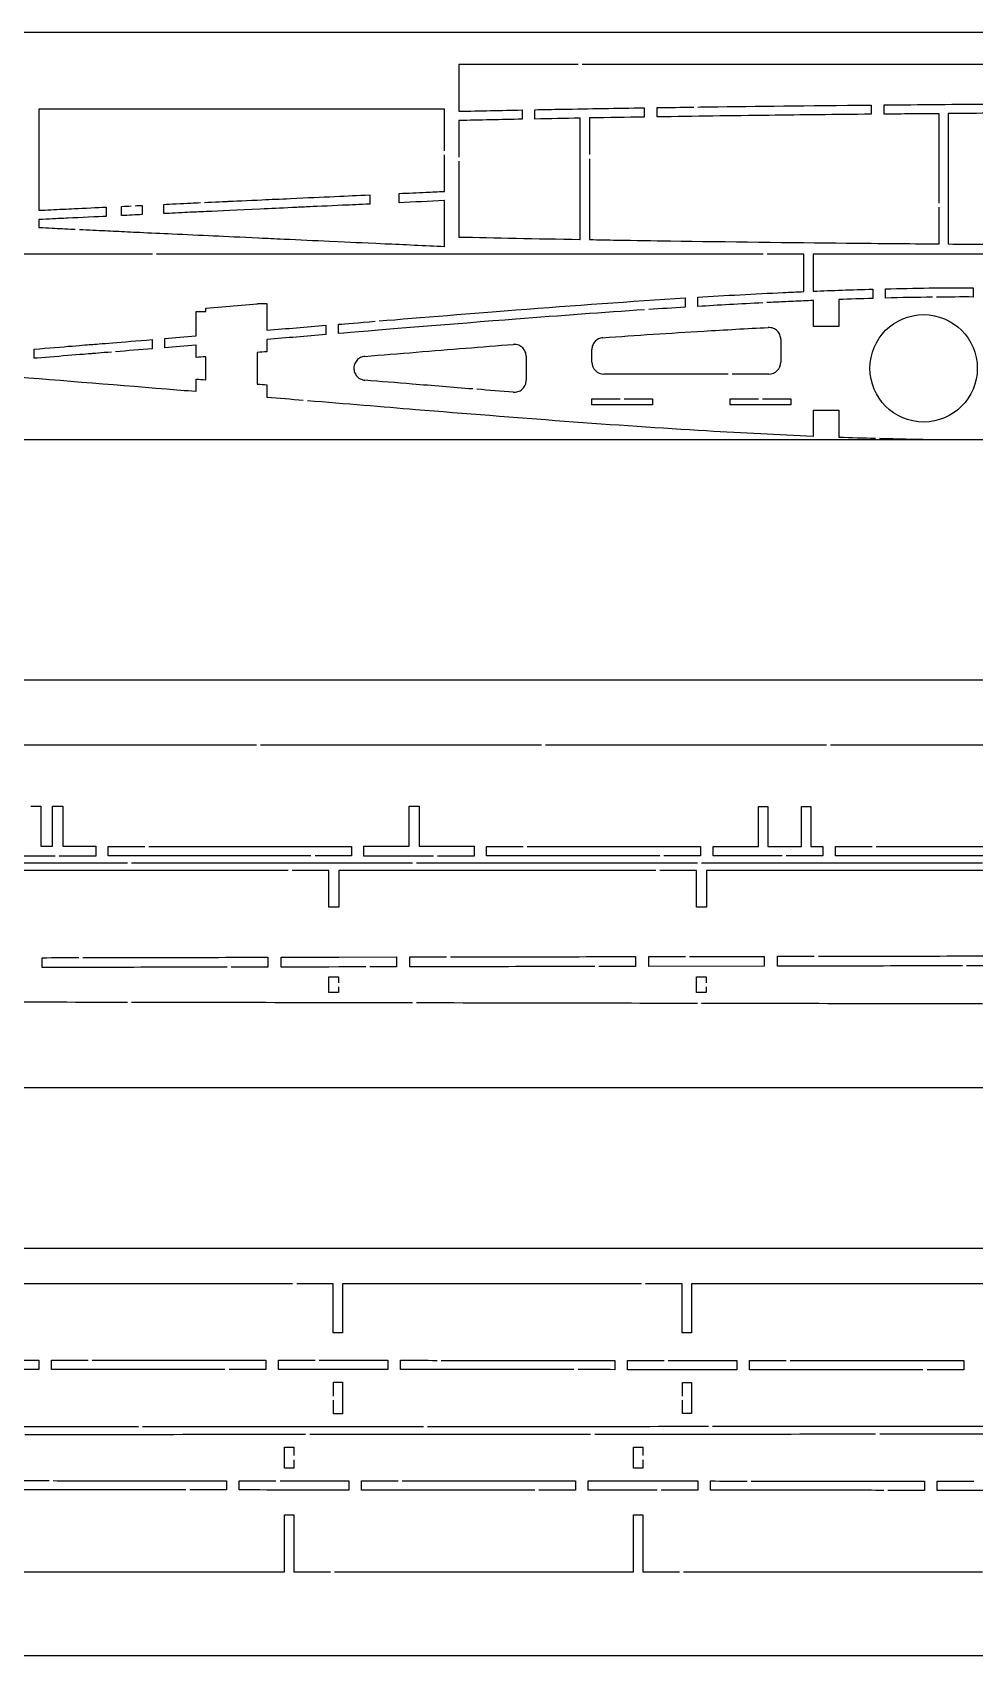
# Model space of a CAD drawing. Header units: millimetres. Extents: x -769 to 745, y -600 to 149.
# Drawn here: x -292 to -60.6, y -600.4 to -201.8 of the extents above; entities that cross this region are included whole.
import ezdxf

# ---------------------------------------------------------------- set-up
doc = ezdxf.new("R2010")
doc.units = ezdxf.units.MM
doc.header["$MEASUREMENT"] = 0
doc.layers.add('90X10', color=1, linetype='Continuous')

msp = doc.modelspace()

# ---------------------------------------------------------------- linework, layer by layer
for p, q in [((-187.25, -209.65), (-187.25, -221.13)), ((-157.95, -209.65), (-187.25, -209.65)), ((-7.95, -209.65), (-156.95, -209.65)), ((-190.81, -220.64), (-290.44, -220.64)), ((-290.44, -220.64), (-290.44, -245.45)), ((-190.81, -230.81), (-190.81, -220.64)), ((-171.71, -220.81), (-171.71, -223.09)), ((-168.59, -223.03), (-168.59, -220.75)), ((-157.47, -252.61), (-157.47, -222.82)), ((-155.2, -222.78), (-155.2, -231.78)), ((-141.7, -220.28), (-141.7, -222.55)), ((-138.57, -222.51), (-138.57, -220.23)), ((-85.95, -219.59), (-85.95, -221.86)), ((-82.82, -221.84), (-82.82, -219.57)), ((-69.32, -243.71), (-69.32, -221.72)), ((-67.05, -221.7), (-67.05, -253.73)), ((-187.25, -223.41), (-187.25, -232.41)), ((-190.81, -240.81), (-190.81, -231.81)), ((-187.25, -233.41), (-187.25, -252.02)), ((-155.2, -232.78), (-155.2, -252.65)), ((-209.12, -241.66), (-209.12, -243.92)), ((-201.9, -243.59), (-201.9, -241.32)), ((-190.81, -254.32), (-190.81, -243.08)), ((-273.91, -244.67), (-273.91, -246.94)), ((-270.12, -246.76), (-270.12, -244.49)), ((-265.04, -244.24), (-265.04, -246.51)), ((-259.72, -246.26), (-259.72, -243.99)), ((-69.32, -253.71), (-69.32, -244.71)), ((-290.44, -247.72), (-290.44, -249.68)), ((-262.53, -256.21), (-310.77, -256.21)), ((-112.53, -256.21), (-261.53, -256.21)), ((-102.53, -256.21), (-111.53, -256.21)), ((-102.53, -265.42), (-102.53, -256.21)), ((-48.94, -256.21), (-100.25, -256.21)), ((-100.25, -256.21), (-100.25, -265.32)), ((-131.64, -266.98), (-131.64, -269.25)), ((-128.53, -269.07), (-128.53, -266.78)), ((-85.56, -264.81), (-85.56, -267.1)), ((-82.45, -267.01), (-82.45, -264.74)), ((-60.91, -264.48), (-60.91, -266.75)), ((-251.78, -276.32), (-251.78, -270.31)), ((-251.78, -270.31), (-249.4, -270.31)), ((-249.4, -269.48), (-236.7, -268.43)), ((-249.4, -270.31), (-249.4, -269.48)), ((-236.7, -268.43), (-236.7, -268.31)), ((-236.7, -268.31), (-234.42, -268.31)), ((-234.42, -268.31), (-234.42, -274.9)), ((-100.15, -273.96), (-100.15, -267.61)), ((-93.9, -267.36), (-93.9, -273.96)), ((-219.92, -273.7), (-219.92, -275.99)), ((-216.8, -275.72), (-216.8, -273.45)), ((-93.9, -273.96), (-100.15, -273.96)), ((-262.57, -277.2), (-262.57, -279.47)), ((-259.46, -279.23), (-259.46, -276.94)), ((-251.78, -281.61), (-251.78, -278.6)), ((-234.42, -277.18), (-234.42, -280.19)), ((-108.18, -277.18), (-108.18, -282.74)), ((-291.54, -281.81), (-291.54, -279.55)), ((-249.4, -287.09), (-249.4, -281.42)), ((-236.8, -280.39), (-236.8, -288.12)), ((-170.71, -281.32), (-170.71, -287.19)), ((-154.59, -282.74), (-154.59, -279.67)), ((-251.78, -289.91), (-251.78, -286.9)), ((-121.12, -285.68), (-151.65, -285.68)), ((-111.12, -285.68), (-120.12, -285.68)), ((-234.42, -288.32), (-234.42, -291.33)), ((-154.59, -293.26), (-154.59, -291.8)), ((-154.59, -291.8), (-147.65, -291.8)), ((-139.71, -293.26), (-154.59, -293.26)), ((-146.65, -291.8), (-139.71, -291.8)), ((-139.71, -291.8), (-139.71, -293.26)), ((-120.59, -293.26), (-120.59, -291.8)), ((-120.59, -291.8), (-113.65, -291.8)), ((-105.71, -293.26), (-120.59, -293.26)), ((-112.65, -291.8), (-105.71, -291.8)), ((-105.71, -291.8), (-105.71, -293.26)), ((-100.15, -300.91), (-100.15, -294.56)), ((-100.15, -294.56), (-93.9, -294.56)), ((-93.9, -294.56), (-93.9, -301.15)), ((-236.96, -376.8), (-305.96, -376.8)), ((-166.96, -376.8), (-235.96, -376.8)), ((-96.96, -376.8), (-165.96, -376.8)), ((-26.96, -376.8), (-95.96, -376.8)), ((-292.4, -391.8), (-289.9, -391.8)), ((-289.9, -391.8), (-289.9, -401.61)), ((-287.02, -401.61), (-287.02, -391.8)), ((-287.02, -391.8), (-284.52, -391.8)), ((-284.52, -391.8), (-284.52, -401.61)), ((-199.46, -401.61), (-199.46, -391.8)), ((-199.46, -391.8), (-196.96, -391.8)), ((-196.96, -391.8), (-196.96, -401.61)), ((-113.63, -401.73), (-113.63, -391.92)), ((-113.63, -391.92), (-111.37, -391.92)), ((-111.37, -391.92), (-111.37, -401.73)), ((-103.07, -401.73), (-103.07, -391.92)), ((-103.07, -391.92), (-100.81, -391.92)), ((-100.81, -391.92), (-100.81, -401.73)), ((-289.9, -401.61), (-287.02, -401.61)), ((-284.52, -401.61), (-276.4, -401.61)), ((-276.4, -401.61), (-276.4, -404.12)), ((-273.4, -404), (-273.4, -401.73)), ((-213.58, -401.73), (-213.58, -404)), ((-210.58, -404.12), (-210.58, -401.61)), ((-210.58, -401.61), (-199.46, -401.61)), ((-196.96, -401.61), (-183.46, -401.61)), ((-183.46, -401.61), (-183.46, -404.12)), ((-180.46, -404), (-180.46, -401.73)), ((-127.87, -401.73), (-127.87, -404)), ((-124.75, -404), (-124.75, -401.73)), ((-124.75, -401.73), (-113.63, -401.73)), ((-111.37, -401.73), (-103.07, -401.73)), ((-100.81, -401.73), (-97.87, -401.73)), ((-97.87, -401.73), (-97.87, -404)), ((-94.75, -404), (-94.75, -401.73)), ((-286.4, -404.12), (-303.52, -404.12)), ((-276.4, -404.12), (-285.4, -404.12)), ((-193.46, -404.12), (-210.58, -404.12)), ((-183.46, -404.12), (-192.46, -404.12)), ((-107.87, -404), (-124.75, -404)), ((-97.87, -404), (-106.87, -404)), ((-229.17, -407.62), (-307.06, -407.62)), ((-219.17, -407.62), (-228.17, -407.62)), ((-219.17, -416.62), (-219.17, -407.62)), ((-138.87, -407.62), (-216.76, -407.62)), ((-216.76, -407.62), (-216.76, -416.62)), ((-128.87, -407.62), (-137.87, -407.62)), ((-128.87, -416.62), (-128.87, -407.62)), ((-48.56, -407.62), (-126.46, -407.62)), ((-126.46, -407.62), (-126.46, -416.62)), ((-216.76, -416.62), (-219.17, -416.62)), ((-126.46, -416.62), (-128.87, -416.62)), ((-289.57, -431.43), (-289.57, -429.02)), ((-234.15, -428.91), (-234.15, -431.33)), ((-230.87, -428.91), (-219.22, -428.89)), ((-230.87, -431.33), (-230.87, -428.91)), ((-219.22, -428.89), (-216.71, -428.88)), ((-216.71, -428.88), (-202.55, -428.85)), ((-202.55, -428.85), (-202.55, -431.28)), ((-199.27, -431.27), (-199.27, -428.85)), ((-143.85, -428.75), (-143.85, -431.17)), ((-140.57, -431.17), (-140.57, -428.74)), ((-112.24, -428.69), (-112.24, -431.12)), ((-108.96, -431.11), (-108.96, -428.68)), ((-219.22, -431.31), (-230.87, -431.33)), ((-216.71, -431.3), (-219.22, -431.31)), ((-219.16, -437.61), (-219.16, -433.73)), ((-219.16, -433.73), (-216.77, -433.73)), ((-216.77, -433.73), (-216.77, -435.17)), ((-210.13, -431.29), (-216.71, -431.3)), ((-202.55, -431.28), (-209.13, -431.29)), ((-112.24, -431.12), (-140.57, -431.17)), ((-128.86, -437.61), (-128.86, -433.73)), ((-128.86, -433.73), (-126.47, -433.73)), ((-126.47, -433.73), (-126.47, -435.17)), ((-216.77, -437.61), (-219.16, -437.61)), ((-216.77, -436.17), (-216.77, -437.61)), ((-126.47, -437.61), (-128.86, -437.61)), ((-126.47, -436.17), (-126.47, -437.61)), ((-228.08, -509.13), (-303.89, -509.13)), ((-218.08, -509.13), (-227.08, -509.13)), ((-218.08, -521.13), (-218.08, -509.13)), ((-142.37, -509.13), (-215.79, -509.13)), ((-215.79, -509.13), (-215.79, -521.13)), ((-132.37, -509.13), (-141.37, -509.13)), ((-132.37, -521.13), (-132.37, -509.13)), ((-56.65, -509.13), (-130.08, -509.13)), ((-130.08, -509.13), (-130.08, -521.13)), ((-215.79, -521.13), (-218.08, -521.13)), ((-130.08, -521.13), (-132.37, -521.13)), ((-290.4, -527.87), (-290.4, -530.14)), ((-287.28, -530.14), (-287.28, -527.87)), ((-234.69, -527.9), (-234.69, -530.16)), ((-231.57, -530.17), (-231.57, -527.9)), ((-231.57, -527.9), (-222.57, -527.9)), ((-204.69, -530.18), (-231.57, -530.17)), ((-221.57, -527.9), (-204.69, -527.91)), ((-204.69, -527.91), (-204.69, -530.18)), ((-201.57, -530.18), (-201.57, -527.91)), ((-148.97, -527.94), (-148.97, -530.21)), ((-145.85, -530.21), (-145.85, -527.94)), ((-118.97, -527.95), (-118.97, -530.22)), ((-115.85, -530.22), (-115.85, -527.95)), ((-63.26, -527.97), (-63.26, -530.24)), ((-218.07, -536.68), (-218.07, -533.3)), ((-218.07, -533.3), (-215.81, -533.3)), ((-215.81, -533.3), (-215.81, -541.05)), ((-132.35, -536.68), (-132.35, -533.34)), ((-132.35, -533.34), (-130.09, -533.34)), ((-130.09, -533.34), (-130.09, -541.01)), ((-218.07, -541.05), (-218.07, -537.68)), ((-132.35, -541.01), (-132.35, -537.68)), ((-215.81, -541.05), (-218.07, -541.05)), ((-130.09, -541.01), (-132.35, -541.01)), ((-230.06, -554.37), (-230.06, -549.28)), ((-230.06, -549.28), (-227.79, -549.28)), ((-227.79, -549.28), (-227.79, -551.32)), ((-144.34, -554.41), (-144.34, -549.23)), ((-144.34, -549.23), (-142.08, -549.23)), ((-142.08, -549.23), (-142.08, -551.32)), ((-227.79, -552.32), (-227.79, -554.37)), ((-142.08, -552.32), (-142.08, -554.42)), ((-244.29, -557.49), (-244.29, -559.76)), ((-241.17, -559.76), (-241.17, -557.49)), ((-227.79, -554.37), (-230.06, -554.37)), ((-214.29, -557.51), (-214.29, -559.78)), ((-211.17, -559.78), (-211.17, -557.51)), ((-158.58, -557.54), (-158.58, -559.8)), ((-155.46, -559.81), (-155.46, -557.54)), ((-142.08, -554.42), (-144.34, -554.41)), ((-128.58, -557.55), (-128.58, -559.82)), ((-125.46, -559.82), (-125.46, -557.55)), ((-72.87, -557.58), (-72.87, -559.85)), ((-69.75, -559.85), (-69.75, -557.58)), ((-69.75, -557.58), (-60.75, -557.59)), ((-42.87, -559.87), (-69.75, -559.85)), ((-230.06, -579.88), (-230.06, -565.88)), ((-230.06, -565.88), (-227.79, -565.88)), ((-227.79, -565.88), (-227.79, -579.88)), ((-144.35, -579.88), (-144.35, -565.88)), ((-144.35, -565.88), (-142.07, -565.88)), ((-142.07, -565.88), (-142.07, -579.88)), ((-303.5, -579.88), (-230.06, -579.88)), ((-227.79, -579.88), (-218.79, -579.88)), ((-217.79, -579.88), (-144.35, -579.88)), ((-142.07, -579.88), (-133.07, -579.88)), ((-132.07, -579.88), (-58.63, -579.88))]:
    msp.add_line(p, q)
msp.add_circle((-73.1, -284.26), 13.19)
for centre, start, end in [((-151.65, -282.74), 180, 270), ((-111.12, -282.74), 270, 0)]:
    msp.add_arc(centre, 2.94, start, end)
for points, knots in [([(-187.25, -221.13), (-187.23, -221.13), (-187.21, -221.13), (-187.18, -221.13), (-182.14, -221.02), (-176.82, -220.91), (-171.71, -220.81)], [0.043807, 0.043807, 0.043807, 0.043807, 0.049914, 0.049914, 0.049914, 1.556686, 1.556686, 1.556686, 1.556686]), ([(-171.71, -223.09), (-176.84, -223.19), (-182.21, -223.3), (-187.19, -223.41), (-187.21, -223.41), (-187.23, -223.41), (-187.25, -223.41)], [0.00588, 0.00588, 0.00588, 0.00588, 1.542179, 1.542179, 1.542179, 1.548225, 1.548225, 1.548225, 1.548225]), ([(-168.59, -220.75), (-166.39, -220.71), (-164.2, -220.66), (-161.99, -220.62), (-155.1, -220.5), (-148.45, -220.38), (-141.7, -220.28)], [0.005884, 0.005884, 0.005884, 0.005884, 0.666785, 0.666785, 0.666785, 2.734863, 2.734863, 2.734863, 2.734863]), ([(-157.47, -222.82), (-157.49, -222.82), (-157.51, -222.82), (-157.53, -222.82), (-161.24, -222.89), (-164.87, -222.95), (-168.59, -223.03)], [1.590123, 1.590123, 1.590123, 1.590123, 1.596292, 1.596292, 1.596292, 2.721684, 2.721684, 2.721684, 2.721684]), ([(-141.7, -222.55), (-146.13, -222.62), (-150.49, -222.69), (-154.94, -222.77), (-155.01, -222.77), (-155.08, -222.77), (-155.14, -222.78), (-155.16, -222.78), (-155.18, -222.78), (-155.2, -222.78)], [0.005908, 0.005908, 0.005908, 0.005908, 1.336946, 1.336946, 1.336946, 1.356959, 1.356959, 1.356959, 1.362843, 1.362843, 1.362843, 1.362843]), ([(-85.95, -221.86), (-94.77, -221.95), (-103.11, -222.04), (-111.04, -222.13), (-115.51, -222.19), (-120.21, -222.25), (-124.86, -222.31), (-129.44, -222.37), (-133.98, -222.44), (-138.57, -222.51)], [0.005945, 0.005945, 0.005945, 0.005945, 2.654655, 2.654655, 2.654655, 4.148987, 4.148987, 4.148987, 5.623789, 5.623789, 5.623789, 5.623789]), ([(-128.57, -220.09), (-127.7, -220.08), (-126.82, -220.06), (-125.95, -220.05), (-113.62, -219.89), (-102.19, -219.75), (-85.95, -219.59)], [1.006583, 1.006583, 1.006583, 1.006583, 1.26983, 1.26983, 1.26983, 4.971004, 4.971004, 4.971004, 4.971004]), ([(-82.82, -219.57), (-78.63, -219.53), (-73.96, -219.49), (-69.55, -219.45), (-65, -219.41), (-60.45, -219.37), (-55.93, -219.34)], [0.005943, 0.005943, 0.005943, 0.005943, 1.262949, 1.262949, 1.262949, 2.556047, 2.556047, 2.556047, 2.556047]), ([(-69.32, -221.72), (-69.34, -221.72), (-69.36, -221.72), (-69.38, -221.72), (-71.69, -221.74), (-73.9, -221.76), (-76.09, -221.78), (-78.34, -221.8), (-80.56, -221.82), (-82.82, -221.84)], [1.354824, 1.354824, 1.354824, 1.354824, 1.361049, 1.361049, 1.361049, 2.073585, 2.073585, 2.073585, 2.807178, 2.807178, 2.807178, 2.807178]), ([(-55.93, -221.61), (-59.63, -221.64), (-63.35, -221.67), (-66.99, -221.7), (-67.01, -221.7), (-67.03, -221.7), (-67.05, -221.7)], [0.005953, 0.005953, 0.005953, 0.005953, 1.117405, 1.117405, 1.117405, 1.123458, 1.123458, 1.123458, 1.123458]), ([(-249.73, -243.53), (-247.63, -243.43), (-244.2, -243.27), (-243.81, -243.25), (-243.27, -243.23), (-238.57, -243.01), (-235.66, -242.87), (-233.24, -242.76), (-231.36, -242.68), (-228.58, -242.55), (-224.23, -242.35), (-221.21, -242.21), (-217.79, -242.05), (-214.19, -241.89), (-212.4, -241.81), (-209.12, -241.66)], [0.427014, 0.427014, 0.427014, 0.427014, 0.615832, 0.615832, 0.615832, 0.875543, 0.875543, 0.875543, 1.091597, 1.091597, 1.091597, 1.429485, 1.429485, 1.429485, 1.785201, 1.785201, 1.785201, 1.785201]), ([(-201.9, -241.32), (-199.74, -241.22), (-197.4, -241.11), (-195.3, -241.02), (-193.88, -240.95), (-192.34, -240.88), (-190.87, -240.81), (-190.85, -240.81), (-190.83, -240.81), (-190.81, -240.81)], [0.005724, 0.005724, 0.005724, 0.005724, 0.652582, 0.652582, 0.652582, 1.08782, 1.08782, 1.08782, 1.093453, 1.093453, 1.093453, 1.093453]), ([(-190.81, -243.08), (-190.83, -243.08), (-190.85, -243.08), (-190.87, -243.08), (-194.47, -243.25), (-198.46, -243.43), (-201.9, -243.59)], [0.205884, 0.205884, 0.205884, 0.205884, 0.211806, 0.211806, 0.211806, 1.229338, 1.229338, 1.229338, 1.229338]), ([(-290.44, -245.45), (-290.42, -245.45), (-290.4, -245.45), (-290.38, -245.45), (-289.38, -245.4), (-288.48, -245.36), (-287.48, -245.31), (-285.52, -245.22), (-283.57, -245.13), (-281.61, -245.04), (-279.32, -244.93), (-275.97, -244.77), (-273.91, -244.67)], [0.135577, 0.135577, 0.135577, 0.135577, 0.142612, 0.142612, 0.142612, 0.479689, 0.479689, 0.479689, 1.138993, 1.138993, 1.138993, 1.912356, 1.912356, 1.912356, 1.912356]), ([(-273.91, -246.94), (-275.69, -247.02), (-280.5, -247.25), (-283.18, -247.38), (-284.58, -247.45), (-286.11, -247.52), (-287.04, -247.56), (-288.05, -247.61), (-289.17, -247.66), (-290.39, -247.72), (-290.41, -247.72), (-290.43, -247.72), (-290.44, -247.72)], [0.005608, 0.005608, 0.005608, 0.005608, 0.517325, 0.517325, 0.517325, 0.784456, 0.784456, 0.784456, 1.078217, 1.078217, 1.078217, 1.082802, 1.082802, 1.082802, 1.082802]), ([(-259.72, -243.99), (-258.35, -243.93), (-255.1, -243.77), (-253.05, -243.68), (-252.25, -243.64), (-251.63, -243.61), (-250.73, -243.57)], [0.0314379, 0.0314379, 0.0314379, 0.0314379, 0.2908691, 0.2908691, 0.2908691, 0.3932359, 0.3932359, 0.3932359, 0.3932359]), ([(-209.12, -243.92), (-211.66, -244.04), (-213.45, -244.12), (-215.83, -244.23), (-218.78, -244.36), (-223.6, -244.58), (-224.16, -244.61), (-225.63, -244.68), (-226.61, -244.72), (-228.14, -244.79), (-231.23, -244.94), (-233.28, -245.03), (-236.06, -245.16), (-241.64, -245.42), (-245.84, -245.61), (-249.19, -245.77), (-251.52, -245.88), (-251.93, -245.89), (-253.87, -245.98), (-255.65, -246.07), (-258.18, -246.19), (-259.72, -246.26)], [0.033228, 0.033228, 0.033228, 0.033228, 0.816047, 0.816047, 0.816047, 1.785006, 1.785006, 1.785006, 4.360491, 4.360491, 4.360491, 9.555169, 9.555169, 9.555169, 19.987827, 19.987827, 19.987827, 27.231739, 27.231739, 27.231739, 33.915556, 33.915556, 33.915556, 33.915556]), ([(-290.44, -249.68), (-290.43, -249.68), (-290.41, -249.68), (-290.39, -249.68), (-290.36, -249.68), (-290.34, -249.68), (-290.31, -249.68), (-289.27, -249.73), (-288.16, -249.78), (-287.17, -249.83), (-285.5, -249.91), (-284.08, -249.97), (-281.66, -250.09), (-281.59, -250.09), (-281.52, -250.09), (-281.45, -250.1)], [0.1287058, 0.1287058, 0.1287058, 0.1287058, 0.1344294, 0.1344294, 0.1344294, 0.142105, 0.142105, 0.142105, 0.454718, 0.454718, 0.454718, 0.9859998, 0.9859998, 0.9859998, 1.001039, 1.001039, 1.001039, 1.001039]), ([(-280.46, -250.15), (-279.32, -250.2), (-278.13, -250.26), (-277.12, -250.3), (-274.89, -250.41), (-273.33, -250.49), (-271.47, -250.58), (-269.6, -250.67), (-267.73, -250.76), (-265.62, -250.86), (-263.26, -250.97), (-260.15, -251.12), (-257.7, -251.23), (-254.29, -251.39), (-250.89, -251.55), (-247.48, -251.71), (-244.35, -251.85), (-240.88, -252.01), (-236.38, -252.22), (-234.18, -252.33), (-232.83, -252.39), (-230.16, -252.51), (-226.44, -252.68), (-222.72, -252.86), (-218.99, -253.03), (-213.05, -253.3), (-212.13, -253.34), (-205.38, -253.65), (-201.08, -253.84), (-195.3, -254.11), (-190.87, -254.32), (-190.85, -254.32), (-190.83, -254.32), (-190.81, -254.32)], [1.070607, 1.070607, 1.070607, 1.070607, 1.301467, 1.301467, 1.301467, 1.812396, 1.812396, 1.812396, 2.326647, 2.326647, 2.326647, 2.901744, 2.901744, 2.901744, 3.698789, 3.698789, 3.698789, 4.432351, 4.432351, 4.432351, 4.791629, 4.791629, 4.791629, 5.292665, 5.292665, 5.292665, 6.093351, 6.093351, 6.093351, 6.602263, 6.602263, 6.602263, 6.604669, 6.604669, 6.604669, 6.604669]), ([(-187.25, -252.02), (-187.23, -252.02), (-187.21, -252.02), (-187.19, -252.02), (-178.71, -252.2), (-168.14, -252.42), (-157.53, -252.61), (-157.51, -252.61), (-157.49, -252.61), (-157.47, -252.61)], [0.043954, 0.043954, 0.043954, 0.043954, 0.049769, 0.049769, 0.049769, 2.569226, 2.569226, 2.569226, 2.574059, 2.574059, 2.574059, 2.574059]), ([(-155.2, -252.65), (-155.18, -252.65), (-155.16, -252.65), (-155.14, -252.65), (-152.89, -252.69), (-150.64, -252.73), (-148.42, -252.77), (-144.04, -252.84), (-139.64, -252.91), (-135.3, -252.97), (-121.47, -253.17), (-105.53, -253.37), (-92.09, -253.5), (-84.47, -253.58), (-73.78, -253.67), (-69.38, -253.71), (-69.36, -253.71), (-69.34, -253.71), (-69.32, -253.71)], [2.753105, 2.753105, 2.753105, 2.753105, 2.757772, 2.757772, 2.757772, 3.293167, 3.293167, 3.293167, 4.345811, 4.345811, 4.345811, 7.702929, 7.702929, 7.702929, 9.60489, 9.60489, 9.60489, 9.613596, 9.613596, 9.613596, 9.613596]), ([(-67.05, -253.73), (-67.03, -253.73), (-67.01, -253.73), (-66.99, -253.73), (-64.07, -253.75), (-61.09, -253.78), (-58.05, -253.8)], [9.958528, 9.958528, 9.958528, 9.958528, 9.967566, 9.967566, 9.967566, 11.298364, 11.298364, 11.298364, 11.298364]), ([(-206.84, -272.63), (-197.05, -271.83), (-182.96, -270.68), (-173.23, -269.92), (-158.82, -268.81), (-144.97, -267.81), (-131.64, -266.98)], [0.328902, 0.328902, 0.328902, 0.328902, 0.895382, 0.895382, 0.895382, 1.733988, 1.733988, 1.733988, 1.733988]), ([(-128.53, -266.78), (-122.04, -266.39), (-114.49, -265.97), (-107.58, -265.64), (-105.91, -265.57), (-104.25, -265.49), (-102.58, -265.42), (-102.56, -265.42), (-102.55, -265.42), (-102.53, -265.42)], [0.192279, 0.192279, 0.192279, 0.192279, 2.070919, 2.070919, 2.070919, 2.523252, 2.523252, 2.523252, 2.527658, 2.527658, 2.527658, 2.527658]), ([(-100.25, -265.32), (-100.23, -265.32), (-100.22, -265.32), (-100.2, -265.32), (-95.57, -265.13), (-90.8, -264.96), (-85.56, -264.81)], [2.73261, 2.73261, 2.73261, 2.73261, 2.737363, 2.737363, 2.737363, 3.980339, 3.980339, 3.980339, 3.980339]), ([(-141.62, -269.89), (-151.76, -270.57), (-162.2, -271.34), (-173.22, -272.19), (-187.47, -273.3), (-210.97, -275.24), (-216.8, -275.72)], [1.269387, 1.269387, 1.269387, 1.269387, 4.248421, 4.248421, 4.248421, 8.098989, 8.098989, 8.098989, 8.098989]), ([(-102.59, -267.71), (-104.24, -267.78), (-105.89, -267.85), (-107.55, -267.93), (-108.87, -267.99), (-110.22, -268.06), (-111.58, -268.13)], [2.32545, 2.32545, 2.32545, 2.32545, 2.921205, 2.921205, 2.921205, 3.396377, 3.396377, 3.396377, 3.396377]), ([(-100.15, -267.61), (-100.17, -267.61), (-100.18, -267.61), (-100.2, -267.61), (-101, -267.64), (-101.79, -267.67), (-102.59, -267.71)], [2.034882, 2.034882, 2.034882, 2.034882, 2.0411937, 2.0411937, 2.0411937, 2.3254501, 2.3254501, 2.3254501, 2.3254501]), ([(-85.56, -267.1), (-88.45, -267.18), (-91.19, -267.27), (-93.85, -267.36), (-93.86, -267.36), (-93.88, -267.36), (-93.9, -267.36)], [0.3914795, 0.3914795, 0.3914795, 0.3914795, 1.2998152, 1.2998152, 1.2998152, 1.3054284, 1.3054284, 1.3054284, 1.3054284]), ([(-234.42, -274.9), (-234.4, -274.9), (-234.38, -274.89), (-234.37, -274.89), (-229.55, -274.5), (-224.73, -274.1), (-219.92, -273.7)], [4.424627, 4.424627, 4.424627, 4.424627, 4.453103, 4.453103, 4.453103, 11.904762, 11.904762, 11.904762, 11.904762]), ([(-151.86, -276.74), (-143.7, -276.16), (-135.38, -275.61), (-127.12, -275.11), (-121.98, -274.81), (-116.47, -274.5), (-111.27, -274.24)], [0.278665, 0.278665, 0.278665, 0.278665, 2.717504, 2.717504, 2.717504, 4.235113, 4.235113, 4.235113, 4.235113]), ([(-108.18, -277.18), (-108.18, -276.79), (-108.25, -276.41), (-108.4, -276.06), (-108.54, -275.71), (-108.76, -275.38), (-109.02, -275.11), (-109.29, -274.84), (-109.61, -274.62), (-109.97, -274.47), (-110.17, -274.38), (-110.38, -274.32), (-110.6, -274.28), (-110.82, -274.24), (-111.04, -274.23), (-111.27, -274.24)], [0, 0, 0, 0, 0.1171933, 0.1171933, 0.1171933, 0.2343867, 0.2343867, 0.2343867, 0.35158, 0.35158, 0.35158, 0.4196009, 0.4196009, 0.4196009, 0.4876217, 0.4876217, 0.4876217, 0.4876217]), ([(-291.54, -279.55), (-284.41, -278.96), (-278.44, -278.48), (-277.5, -278.41), (-275.95, -278.28), (-270.02, -277.8), (-262.57, -277.2)], [0.03224, 0.03224, 0.03224, 0.03224, 2.18844, 2.18844, 2.18844, 5.734183, 5.734183, 5.734183, 5.734183]), ([(-259.46, -276.94), (-257.19, -276.76), (-254.51, -276.54), (-251.83, -276.32), (-251.81, -276.32), (-251.8, -276.32), (-251.78, -276.32)], [0.0684706, 0.0684706, 0.0684706, 0.0684706, 0.7224545, 0.7224545, 0.7224545, 0.7262712, 0.7262712, 0.7262712, 0.7262712]), ([(-251.78, -278.6), (-251.8, -278.61), (-251.82, -278.61), (-251.84, -278.61), (-254.47, -278.82), (-257.13, -279.04), (-259.46, -279.23)], [2.3273032, 2.3273032, 2.3273032, 2.3273032, 2.328176, 2.328176, 2.328176, 2.4529187, 2.4529187, 2.4529187, 2.4529187]), ([(-219.92, -275.99), (-224.73, -276.39), (-229.55, -276.78), (-234.37, -277.18), (-234.39, -277.18), (-234.4, -277.18), (-234.42, -277.18)], [0.146772, 0.146772, 0.146772, 0.146772, 1.59755, 1.59755, 1.59755, 1.602251, 1.602251, 1.602251, 1.602251]), ([(-210.34, -281.33), (-206.08, -280.97), (-201.98, -280.64), (-197.7, -280.29), (-189.41, -279.61), (-181.65, -278.99), (-173.87, -278.39)], [1.830527, 1.830527, 1.830527, 1.830527, 3.377297, 3.377297, 3.377297, 6.373885, 6.373885, 6.373885, 6.373885]), ([(-170.71, -281.32), (-170.71, -280.93), (-170.78, -280.55), (-170.93, -280.2), (-171.07, -279.85), (-171.28, -279.52), (-171.55, -279.25), (-171.82, -278.98), (-172.14, -278.76), (-172.49, -278.61), (-172.71, -278.52), (-172.94, -278.45), (-173.17, -278.42), (-173.4, -278.38), (-173.64, -278.37), (-173.87, -278.39)], [0, 0, 0, 0, 0.1171933, 0.1171933, 0.1171933, 0.2343867, 0.2343867, 0.2343867, 0.35158, 0.35158, 0.35158, 0.4236671, 0.4236671, 0.4236671, 0.4957542, 0.4957542, 0.4957542, 0.4957542]), ([(-151.86, -276.74), (-152.24, -276.77), (-152.61, -276.87), (-152.95, -277.04), (-153.3, -277.21), (-153.6, -277.45), (-153.85, -277.73), (-154.09, -278), (-154.27, -278.31), (-154.4, -278.64), (-154.52, -278.97), (-154.59, -279.32), (-154.59, -279.67)], [0, 0, 0, 0, 0.1171933, 0.1171933, 0.1171933, 0.2343867, 0.2343867, 0.2343867, 0.3428105, 0.3428105, 0.3428105, 0.4512344, 0.4512344, 0.4512344, 0.4512344]), ([(-272.54, -280.27), (-275.11, -280.48), (-277.08, -280.64), (-277.55, -280.68), (-278.48, -280.75), (-287.35, -281.47), (-291.54, -281.81)], [1.023372, 1.023372, 1.023372, 1.023372, 1.827744, 1.827744, 1.827744, 3.425284, 3.425284, 3.425284, 3.425284]), ([(-249.4, -281.42), (-249.42, -281.42), (-249.44, -281.42), (-249.45, -281.42), (-250.24, -281.49), (-251.02, -281.55), (-251.78, -281.61)], [15.0031182, 15.0031182, 15.0031182, 15.0031182, 15.020042, 15.020042, 15.020042, 15.7450929, 15.7450929, 15.7450929, 15.7450929]), ([(-234.42, -280.19), (-235.16, -280.25), (-235.93, -280.32), (-236.75, -280.39), (-236.77, -280.39), (-236.79, -280.39), (-236.8, -280.39)], [6.11897472, 6.11897472, 6.11897472, 6.11897472, 6.14797995, 6.14797995, 6.14797995, 6.14853209, 6.14853209, 6.14853209, 6.14853209]), ([(-210.34, -281.33), (-210.72, -281.36), (-211.09, -281.46), (-211.43, -281.64), (-211.78, -281.81), (-212.08, -282.05), (-212.33, -282.34), (-212.58, -282.63), (-212.77, -282.97), (-212.89, -283.33), (-213.01, -283.69), (-213.06, -284.08), (-213.03, -284.46), (-213, -284.84), (-212.9, -285.22), (-212.73, -285.56), (-212.56, -285.9), (-212.33, -286.21), (-212.04, -286.46), (-211.81, -286.67), (-211.54, -286.84), (-211.25, -286.96), (-210.96, -287.08), (-210.65, -287.16), (-210.34, -287.19)], [0, 0, 0, 0, 0.1171933, 0.1171933, 0.1171933, 0.2343867, 0.2343867, 0.2343867, 0.35158, 0.35158, 0.35158, 0.4687734, 0.4687734, 0.4687734, 0.5859667, 0.5859667, 0.5859667, 0.7031601, 0.7031601, 0.7031601, 0.7994436, 0.7994436, 0.7994436, 0.8957271, 0.8957271, 0.8957271, 0.8957271]), ([(-300.8, -285.92), (-286.89, -287.07), (-272.97, -288.2), (-259.05, -289.32), (-256.85, -289.5), (-254.43, -289.69), (-251.84, -289.91), (-251.82, -289.91), (-251.8, -289.91), (-251.78, -289.91)], [0.535684, 0.535684, 0.535684, 0.535684, 1.973552, 1.973552, 1.973552, 2.200894, 2.200894, 2.200894, 2.202508, 2.202508, 2.202508, 2.202508]), ([(-251.78, -286.9), (-251.01, -286.96), (-250.23, -287.03), (-249.45, -287.09), (-249.44, -287.09), (-249.42, -287.09), (-249.4, -287.09)], [0.4659462, 0.4659462, 0.4659462, 0.4659462, 0.6605815, 0.6605815, 0.6605815, 0.6651949, 0.6651949, 0.6651949, 0.6651949]), ([(-236.8, -288.12), (-236.79, -288.13), (-236.77, -288.13), (-236.75, -288.13), (-235.93, -288.2), (-235.16, -288.26), (-234.42, -288.32)], [0.7780842, 0.7780842, 0.7780842, 0.7780842, 0.784485, 0.784485, 0.784485, 1.1215684, 1.1215684, 1.1215684, 1.1215684]), ([(-183.84, -289.34), (-188.79, -288.94), (-193.74, -288.54), (-198.69, -288.14), (-202.57, -287.83), (-206.46, -287.51), (-210.34, -287.19)], [1.324101, 1.324101, 1.324101, 1.324101, 2.813231, 2.813231, 2.813231, 3.982592, 3.982592, 3.982592, 3.982592]), ([(-173.87, -290.12), (-173.49, -290.15), (-173.11, -290.11), (-172.74, -289.99), (-172.38, -289.87), (-172.04, -289.68), (-171.75, -289.44), (-171.46, -289.19), (-171.22, -288.89), (-171.04, -288.55), (-170.93, -288.34), (-170.85, -288.12), (-170.79, -287.89), (-170.73, -287.66), (-170.71, -287.42), (-170.71, -287.19)], [0, 0, 0, 0, 0.1171933, 0.1171933, 0.1171933, 0.2343867, 0.2343867, 0.2343867, 0.35158, 0.35158, 0.35158, 0.4236682, 0.4236682, 0.4236682, 0.4957564, 0.4957564, 0.4957564, 0.4957564]), ([(-234.42, -291.33), (-234.4, -291.33), (-234.39, -291.33), (-234.37, -291.33), (-231.43, -291.58), (-228.44, -291.82), (-225.45, -292.07)], [2.6630311, 2.6630311, 2.6630311, 2.6630311, 2.6641968, 2.6641968, 2.6641968, 2.8835551, 2.8835551, 2.8835551, 2.8835551]), ([(-224.45, -292.15), (-215.07, -292.93), (-205.71, -293.7), (-197.9, -294.34), (-173.66, -296.31), (-148.43, -298.28), (-126.44, -299.57), (-117.38, -300.1), (-108.89, -300.55), (-100.2, -300.91), (-100.18, -300.91), (-100.17, -300.91), (-100.15, -300.91)], [2.9079, 2.9079, 2.9079, 2.9079, 3.595909, 3.595909, 3.595909, 5.730995, 5.730995, 5.730995, 6.609993, 6.609993, 6.609993, 6.611785, 6.611785, 6.611785, 6.611785]), ([(-93.9, -301.15), (-93.88, -301.15), (-93.86, -301.15), (-93.85, -301.15), (-90.92, -301.26), (-87.94, -301.35), (-84.9, -301.43)], [6.8211069, 6.8211069, 6.8211069, 6.8211069, 6.82274, 6.82274, 6.82274, 7.1145831, 7.1145831, 7.1145831, 7.1145831]), ([(-83.9, -301.46), (-81.78, -301.52), (-79.63, -301.57), (-77.43, -301.61), (-69.88, -301.77), (-63, -301.82), (-55.5, -301.71), (-55.48, -301.71), (-55.46, -301.71), (-55.45, -301.71)], [7.1464664, 7.1464664, 7.1464664, 7.1464664, 7.3486414, 7.3486414, 7.3486414, 8.0439249, 8.0439249, 8.0439249, 8.0454784, 8.0454784, 8.0454784, 8.0454784]), ([(-279.57, -429), (-273.67, -428.99), (-267.77, -428.98), (-261.87, -428.97), (-252.63, -428.95), (-243.39, -428.93), (-234.15, -428.91)], [1.005989, 1.005989, 1.005989, 1.005989, 2.775721, 2.775721, 2.775721, 5.547654, 5.547654, 5.547654, 5.547654]), ([(-189.27, -428.83), (-183.37, -428.82), (-177.47, -428.81), (-171.57, -428.8), (-162.33, -428.78), (-153.09, -428.76), (-143.85, -428.75)], [1.005989, 1.005989, 1.005989, 1.005989, 2.776037, 2.776037, 2.776037, 5.547654, 5.547654, 5.547654, 5.547654]), ([(-130.57, -428.72), (-129.18, -428.72), (-127.8, -428.72), (-126.41, -428.71), (-121.69, -428.71), (-116.97, -428.7), (-112.24, -428.69)], [1.005989, 1.005989, 1.005989, 1.005989, 1.422195, 1.422195, 1.422195, 2.838549, 2.838549, 2.838549, 2.838549]), ([(-98.96, -428.66), (-93.06, -428.65), (-87.16, -428.64), (-81.26, -428.63), (-72.02, -428.61), (-62.78, -428.6), (-53.55, -428.58)], [1.005989, 1.005989, 1.005989, 1.005989, 2.776295, 2.776295, 2.776295, 5.547654, 5.547654, 5.547654, 5.547654]), ([(-244.15, -431.35), (-250.06, -431.36), (-255.96, -431.37), (-261.86, -431.38), (-271.1, -431.4), (-280.33, -431.42), (-289.57, -431.43)], [1.005989, 1.005989, 1.005989, 1.005989, 2.776487, 2.776487, 2.776487, 5.547654, 5.547654, 5.547654, 5.547654]), ([(-153.85, -431.19), (-159.75, -431.2), (-165.65, -431.21), (-171.56, -431.22), (-180.79, -431.24), (-190.03, -431.26), (-199.27, -431.27)], [1.005989, 1.005989, 1.005989, 1.005989, 2.776591, 2.776591, 2.776591, 5.547654, 5.547654, 5.547654, 5.547654]), ([(-63.55, -431.03), (-69.45, -431.04), (-75.35, -431.05), (-81.25, -431.06), (-90.49, -431.08), (-99.73, -431.1), (-108.96, -431.11)], [1.00599, 1.00599, 1.00599, 1.00599, 2.776639, 2.776639, 2.776639, 5.547654, 5.547654, 5.547654, 5.547654]), ([(-317.28, -527.86), (-312.82, -527.86), (-308.36, -527.86), (-303.9, -527.86), (-299.4, -527.86), (-294.9, -527.87), (-290.4, -527.87)], [0.006003, 0.006003, 0.006003, 0.006003, 1.344338, 1.344338, 1.344338, 2.694003, 2.694003, 2.694003, 2.694003]), ([(-244.69, -530.16), (-249.86, -530.16), (-255.19, -530.16), (-260.57, -530.15), (-269.47, -530.15), (-278.38, -530.14), (-287.28, -530.14)], [0.978174, 0.978174, 0.978174, 0.978174, 2.450914, 2.450914, 2.450914, 4.887972, 4.887972, 4.887972, 4.887972]), ([(-277.28, -527.88), (-271.91, -527.88), (-267.32, -527.88), (-261.5, -527.88), (-252.49, -527.89), (-243.4, -527.89), (-234.69, -527.9)], [1.149841, 1.149841, 1.149841, 1.149841, 3.216267, 3.216267, 3.216267, 6.414209, 6.414209, 6.414209, 6.414209]), ([(-158.97, -530.2), (-164.27, -530.2), (-169.57, -530.2), (-174.87, -530.19), (-183.77, -530.19), (-192.67, -530.18), (-201.57, -530.18)], [1.006003, 1.006003, 1.006003, 1.006003, 2.595712, 2.595712, 2.595712, 5.265432, 5.265432, 5.265432, 5.265432]), ([(-191.57, -527.92), (-186.24, -527.92), (-180.91, -527.92), (-175.57, -527.92), (-166.71, -527.93), (-157.84, -527.93), (-148.97, -527.94)], [1.006003, 1.006003, 1.006003, 1.006003, 2.605271, 2.605271, 2.605271, 5.265432, 5.265432, 5.265432, 5.265432]), ([(-135.85, -527.94), (-134.73, -527.94), (-133.6, -527.94), (-132.47, -527.94), (-127.97, -527.95), (-123.47, -527.95), (-118.97, -527.95)], [1.006003, 1.006003, 1.006003, 1.006003, 1.34407, 1.34407, 1.34407, 2.694003, 2.694003, 2.694003, 2.694003]), ([(-105.85, -527.96), (-100.55, -527.96), (-95.26, -527.96), (-89.96, -527.96), (-85.5, -527.96), (-81.04, -527.97), (-76.58, -527.97), (-72.29, -527.97), (-67.66, -527.97), (-63.26, -527.97)], [1.006003, 1.006003, 1.006003, 1.006003, 2.595412, 2.595412, 2.595412, 3.933688, 3.933688, 3.933688, 5.219212, 5.219212, 5.219212, 5.219212]), ([(-118.97, -530.22), (-123.43, -530.22), (-127.89, -530.21), (-132.35, -530.21), (-136.85, -530.21), (-141.35, -530.21), (-145.85, -530.21)], [0.006003, 0.006003, 0.006003, 0.006003, 1.343272, 1.343272, 1.343272, 2.694003, 2.694003, 2.694003, 2.694003]), ([(-73.26, -530.24), (-74.2, -530.24), (-75.17, -530.24), (-76.15, -530.24), (-89.38, -530.23), (-102.62, -530.23), (-115.85, -530.22)], [0.941589, 0.941589, 0.941589, 0.941589, 1.190837, 1.190837, 1.190837, 4.560235, 4.560235, 4.560235, 4.560235]), ([(-14.88, -546.04), (-19.87, -546.05), (-25.02, -546.05), (-30.34, -546.05), (-46.69, -546.06), (-64.68, -546.07), (-83.88, -546.08)], [23.152114, 23.152114, 23.152114, 23.152114, 24.092724, 24.092724, 24.092724, 26.977754, 26.977754, 26.977754, 26.977754]), ([(-286.89, -557.47), (-281.62, -557.48), (-276.35, -557.48), (-271.06, -557.48), (-261.99, -557.48), (-252.55, -557.49), (-244.29, -557.49)], [1.006983, 1.006983, 1.006983, 1.006983, 2.590684, 2.590684, 2.590684, 5.306281, 5.306281, 5.306281, 5.306281]), ([(-231.17, -557.5), (-230.05, -557.5), (-228.92, -557.5), (-227.79, -557.5), (-223.29, -557.5), (-218.79, -557.5), (-214.29, -557.51)], [1.006003, 1.006003, 1.006003, 1.006003, 1.344698, 1.344698, 1.344698, 2.694003, 2.694003, 2.694003, 2.694003]), ([(-201.17, -557.51), (-195.92, -557.52), (-190.51, -557.52), (-185.25, -557.52), (-176.18, -557.53), (-167.81, -557.53), (-158.58, -557.54)], [0.969584, 0.969584, 0.969584, 0.969584, 2.449099, 2.449099, 2.449099, 5.001326, 5.001326, 5.001326, 5.001326]), ([(-155.46, -557.54), (-151, -557.54), (-146.55, -557.54), (-142.09, -557.55), (-137.59, -557.55), (-133.08, -557.55), (-128.58, -557.55)], [0.006003, 0.006003, 0.006003, 0.006003, 1.342569, 1.342569, 1.342569, 2.694004, 2.694004, 2.694004, 2.694004]), ([(-115.46, -557.56), (-109.96, -557.56), (-104.56, -557.57), (-99.5, -557.57), (-90.62, -557.57), (-81.75, -557.58), (-72.87, -557.58)], [1.007621, 1.007621, 1.007621, 1.007621, 2.671719, 2.671719, 2.671719, 5.591927, 5.591927, 5.591927, 5.591927]), ([(-254.29, -559.76), (-259.61, -559.75), (-264.97, -559.75), (-270.25, -559.75), (-279.21, -559.74), (-287.89, -559.74), (-296.89, -559.74)], [0.99347, 0.99347, 0.99347, 0.99347, 2.5533, 2.5533, 2.5533, 5.198978, 5.198978, 5.198978, 5.198978]), ([(-214.29, -559.78), (-218.76, -559.77), (-223.22, -559.77), (-227.68, -559.77), (-232.18, -559.77), (-236.68, -559.76), (-241.17, -559.76)], [0.006003, 0.006003, 0.006003, 0.006003, 1.345028, 1.345028, 1.345028, 2.694003, 2.694003, 2.694003, 2.694003]), ([(-168.58, -559.8), (-173.85, -559.8), (-178.88, -559.79), (-184.43, -559.79), (-193.36, -559.79), (-202.44, -559.78), (-211.17, -559.78)], [1.066669, 1.066669, 1.066669, 1.066669, 2.818016, 2.818016, 2.818016, 5.6367, 5.6367, 5.6367, 5.6367]), ([(-138.58, -559.82), (-139.71, -559.81), (-140.84, -559.81), (-141.96, -559.81), (-146.46, -559.81), (-150.96, -559.81), (-155.46, -559.81)], [1.006003, 1.006003, 1.006003, 1.006003, 1.344487, 1.344487, 1.344487, 2.694004, 2.694004, 2.694004, 2.694004]), ([(-82.87, -559.85), (-88.22, -559.84), (-93.58, -559.84), (-98.94, -559.84), (-107.76, -559.83), (-116.49, -559.83), (-125.46, -559.82)], [1.006003, 1.006003, 1.006003, 1.006003, 2.613553, 2.613553, 2.613553, 5.25887, 5.25887, 5.25887, 5.25887])]:
    msp.add_open_spline(points, degree=3, knots=knots)
for points in [[(-138.57, -220.23), (-135.57, -220.19), (-132.57, -220.14), (-129.57, -220.1)], [(-270.12, -244.49), (-269.2, -244.44), (-268.44, -244.41), (-267.76, -244.37)], [(-265.04, -246.51), (-266.61, -246.59), (-268.3, -246.67), (-270.12, -246.76)], [(-266.76, -244.33), (-266.16, -244.3), (-265.61, -244.27), (-265.04, -244.24)], [(-82.45, -264.74), (-75.43, -264.56), (-68.06, -264.45), (-60.91, -264.48)], [(-70.91, -266.79), (-74.78, -266.84), (-78.64, -266.91), (-82.45, -267.01)], [(-60.91, -266.75), (-63.9, -266.74), (-66.9, -266.75), (-69.91, -266.78)], [(-131.64, -269.25), (-134.61, -269.43), (-137.6, -269.63), (-140.62, -269.83)], [(-112.57, -268.18), (-118.04, -268.46), (-123.65, -268.78), (-128.53, -269.07)], [(-216.8, -273.45), (-215.11, -273.31), (-211.89, -273.05), (-207.83, -272.71)], [(-262.57, -279.47), (-265.43, -279.7), (-268.75, -279.96), (-271.54, -280.19)], [(-173.87, -290.12), (-176.86, -289.89), (-179.86, -289.65), (-182.85, -289.42)], [(-273.4, -401.73), (-270.4, -401.73), (-267.4, -401.73), (-264.4, -401.73)], [(-263.4, -401.73), (-246.79, -401.73), (-230.19, -401.73), (-213.58, -401.73)], [(-180.46, -401.73), (-177.46, -401.73), (-174.46, -401.73), (-171.46, -401.73)], [(-170.46, -401.73), (-156.26, -401.73), (-142.06, -401.73), (-127.87, -401.73)], [(-94.75, -401.73), (-91.75, -401.73), (-88.75, -401.73), (-85.75, -401.73)], [(-84.75, -401.73), (-70.55, -401.74), (-56.35, -401.74), (-42.15, -401.74)], [(-337.62, -405.73), (-314.85, -405.73), (-291.78, -405.73), (-268.62, -405.73)], [(-223.58, -404), (-240.19, -404), (-256.79, -404), (-273.4, -404)], [(-267.62, -405.73), (-244.64, -405.73), (-221.57, -405.73), (-198.62, -405.73)], [(-213.58, -404), (-216.58, -404), (-219.58, -404), (-222.58, -404)], [(-197.62, -405.73), (-174.42, -405.73), (-151.35, -405.73), (-128.62, -405.73)], [(-137.87, -404), (-152.06, -404), (-166.26, -404), (-180.46, -404)], [(-127.87, -404), (-130.87, -404), (-133.87, -404), (-136.87, -404)], [(-127.62, -405.73), (-104.17, -405.72), (-81.09, -405.72), (-58.62, -405.72)], [(-52.15, -404), (-66.35, -404), (-80.55, -404), (-94.75, -404)], [(-289.57, -429.02), (-286.57, -429.01), (-283.57, -429.01), (-280.57, -429)], [(-199.27, -428.85), (-196.27, -428.84), (-193.27, -428.84), (-190.27, -428.83)], [(-140.57, -428.74), (-137.57, -428.73), (-134.57, -428.73), (-131.57, -428.72)], [(-108.96, -428.68), (-105.96, -428.68), (-102.96, -428.67), (-99.96, -428.67)], [(-234.15, -431.33), (-237.15, -431.34), (-240.15, -431.35), (-243.15, -431.35)], [(-143.85, -431.17), (-146.85, -431.18), (-149.85, -431.19), (-152.85, -431.19)], [(-53.55, -431.02), (-56.55, -431.02), (-59.55, -431.03), (-62.55, -431.03)], [(-337.67, -439.8), (-314.32, -439.85), (-291.19, -439.89), (-268.67, -439.93)], [(-267.67, -439.93), (-243.83, -439.97), (-220.67, -440.01), (-198.67, -440.05)], [(-197.67, -440.05), (-172.98, -440.1), (-149.76, -440.14), (-128.67, -440.18)], [(-127.67, -440.18), (-100.68, -440.23), (-77.22, -440.27), (-58.67, -440.3)], [(-290.4, -530.14), (-293.4, -530.14), (-296.4, -530.13), (-299.4, -530.13)], [(-287.28, -527.87), (-283.9, -527.87), (-280.98, -527.87), (-278.28, -527.88)], [(-234.69, -530.16), (-237.61, -530.16), (-240.62, -530.16), (-243.69, -530.16)], [(-201.57, -527.91), (-198.57, -527.91), (-195.57, -527.91), (-192.57, -527.92)], [(-148.97, -530.21), (-151.97, -530.2), (-154.97, -530.2), (-157.97, -530.2)], [(-145.85, -527.94), (-142.85, -527.94), (-139.85, -527.94), (-136.85, -527.94)], [(-115.85, -527.95), (-112.85, -527.95), (-109.85, -527.95), (-106.85, -527.96)], [(-63.26, -530.24), (-66.09, -530.24), (-69.08, -530.24), (-72.26, -530.24)], [(-334.92, -544.22), (-311.31, -544.21), (-288.27, -544.2), (-265.92, -544.19)], [(-264.92, -544.19), (-241.05, -544.18), (-217.99, -544.16), (-195.92, -544.15)], [(-154.88, -546.12), (-177.3, -546.13), (-200.47, -546.14), (-223.88, -546.16)], [(-194.92, -544.15), (-170.64, -544.14), (-147.56, -544.13), (-125.92, -544.12)], [(-84.88, -546.08), (-106.57, -546.09), (-129.79, -546.11), (-153.88, -546.12)], [(-124.92, -544.12), (-99.85, -544.11), (-76.72, -544.1), (-55.92, -544.09)], [(-224.88, -546.16), (-247.82, -546.17), (-270.97, -546.18), (-293.88, -546.19)], [(-296.89, -557.47), (-293.89, -557.47), (-290.89, -557.47), (-287.89, -557.47)], [(-241.17, -557.49), (-238.17, -557.5), (-235.17, -557.5), (-232.17, -557.5)], [(-211.17, -557.51), (-208.27, -557.51), (-205.25, -557.51), (-202.17, -557.51)], [(-125.46, -557.55), (-122.46, -557.56), (-119.44, -557.56), (-116.46, -557.56)], [(-244.29, -559.76), (-247.26, -559.76), (-250.27, -559.76), (-253.29, -559.76)], [(-158.58, -559.8), (-161.74, -559.8), (-164.7, -559.8), (-167.58, -559.8)], [(-128.58, -559.82), (-131.58, -559.82), (-134.58, -559.82), (-137.58, -559.82)], [(-72.87, -559.85), (-75.87, -559.85), (-78.87, -559.85), (-81.87, -559.85)]]:
    msp.add_open_spline(points, degree=3)
at = {"layer": '90X10', "color": 1, "linetype": 'Continuous'}
for points in [[(-491.79, -301.77), (408.21, -301.77), (408.21, -201.77), (-491.79, -201.77)], [(-491.79, -460.89), (408.21, -460.89), (408.21, -360.89), (-491.79, -360.89)], [(-491.79, -600.42), (408.21, -600.42), (408.21, -500.42), (-491.79, -500.42)]]:
    msp.add_lwpolyline(points, close=True, dxfattribs=at)

doc.saveas('drawing.dxf')
